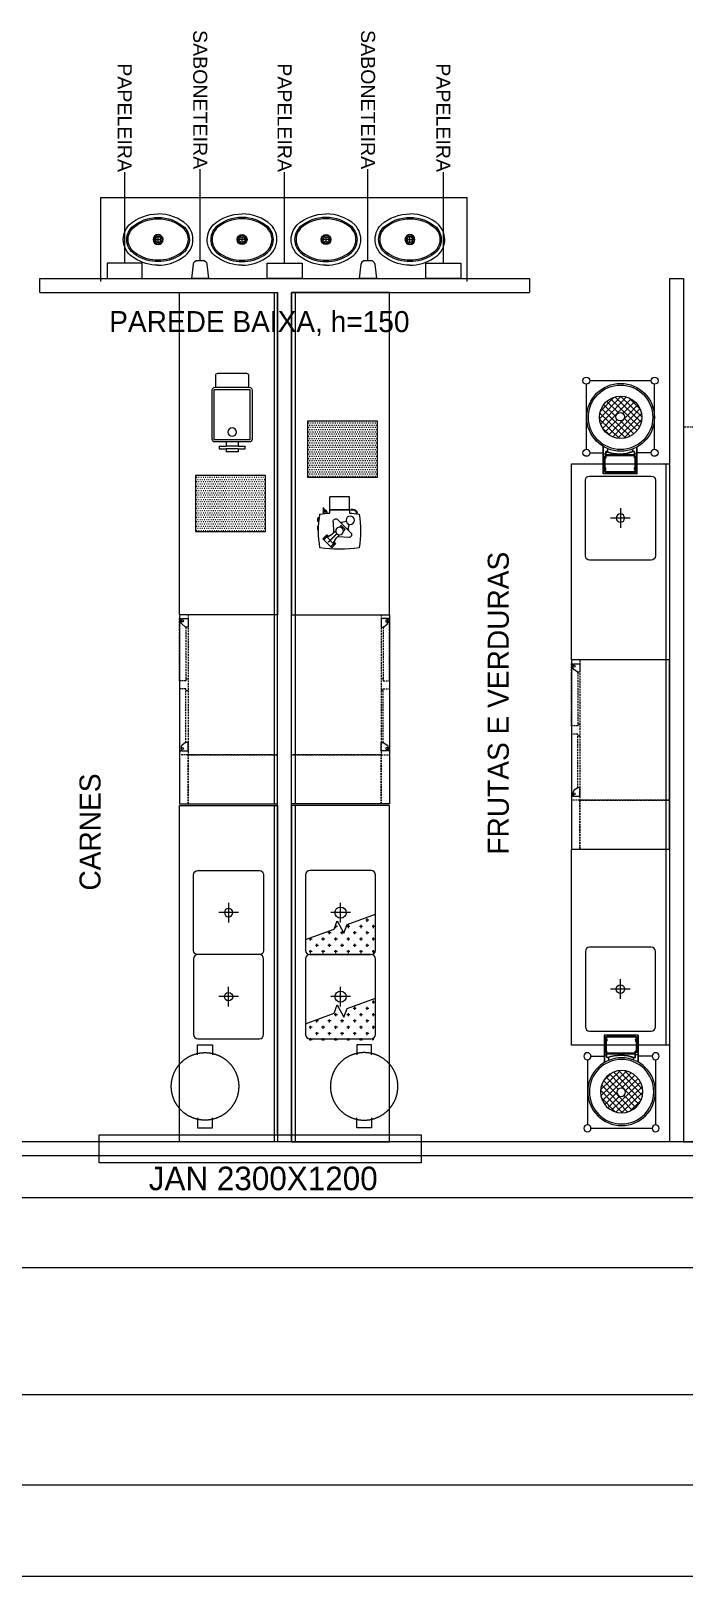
# Model space of a CAD drawing. Header units: millimetres. Extents: x -18806 to 201070, y -25046 to 92854.
# Drawn here: x 76381 to 81049, y -19187 to -8156 of the extents above; entities that cross this region are included whole.
import ezdxf
from ezdxf.enums import TextEntityAlignment as Align

# ---------------------------------------------------------------- set-up
doc = ezdxf.new("R2010")
doc.units = ezdxf.units.MM
doc.header["$LTSCALE"] = 50
doc.linetypes.add('HIDDEN', pattern=[0.375, 0.25, -0.125])
doc.linetypes.add('HIDDEN2', pattern=[0.1875, 0.125, -0.0625])
for name, color, linetype in [('9-LAYOUT', 8, 'Continuous'), ('LAYA', 8, 'Continuous'), ('LAYC', 4, 'Continuous'), ('SAN', 7, 'Continuous'), ('SOB', 8, 'HIDDEN2')]:
    doc.layers.add(name, color=color, linetype=linetype)
doc.styles.add('1', font='stylu.ttf', dxfattribs={"width": 0.75, "height": 0.35})
doc.styles.add('2', font='stylu.ttf', dxfattribs={"height": 0.35})
doc.styles.add('arial', font='ARIAL.TTF')
doc.dimstyles.new('1', dxfattribs={"dimtxt": 0.2, "dimasz": 0.1, "dimexe": 0.1, "dimexo": 0.9, "dimgap": 0.1, "dimtad": 1, "dimzin": 0, "dimdsep": 46, "dimtxsty": '1', "dimsah": 1, "dimcen": -0.1, "dimclrt": 1, "dimadec": 0, "dimazin": 0, "dimtfac": 1, "dimtmove": 0, "dimatfit": 1, "dimfxl": 0, "dimtolj": 1, "dimtzin": 0, "dimarcsym": 0})
doc.dimstyles.new('RB', dxfattribs={"dimscale": 0, "dimtxt": 0.15, "dimasz": 0.15, "dimexe": 0.15, "dimexo": 0.2, "dimgap": 0.05, "dimtad": 1, "dimzin": 1, "dimtxsty": 'arial', "dimcen": 0.09, "dimclrd": 7, "dimclre": 7, "dimclrt": 7, "dimadec": 1, "dimazin": 0, "dimtfac": 1, "dimtofl": 0, "dimtmove": 2, "dimatfit": 2, "dimfxl": 0, "dimarcsym": 0})

# ---------------------------------------------------------------- blocks, each defined once
blk = doc.blocks.new('*D196')
at = {"color": 0, "lineweight": -2}
for p, q in [((55900.80850625254, -16986.69995601038), (55900.80850625254, -19186.72332722433)), ((113170.8085062524, -16986.69995601038), (113170.8085062524, -19186.72332722433)), ((55901.00850625253, -19186.62332722433), (113170.6085062524, -19186.62332722433))]:
    blk.add_line(p, q, dxfattribs=at)
at = {"color": 0}
for points in [[(55901.00850625253, -19186.589993891), (55901.00850625253, -19186.65666055767), (55900.80850625254, -19186.62332722433)], [(113170.6085062524, -19186.589993891), (113170.6085062524, -19186.65666055767), (113170.8085062524, -19186.62332722433)]]:
    blk.add_solid(points, dxfattribs=at)
at = {"layer": 'Defpoints', "color": 0}
for p in [(55900.80850625254, -16985.79995601038), (113170.8085062524, -16985.79995601038), (113170.8085062524, -19186.62332722433)]:
    blk.add_point(p, dxfattribs=at)
at = {"color": 7, "insert": (84535.80850625245, -19186.33449120676), "char_height": 0.35, "attachment_point": 5, "style": '1'}
blk.add_mtext('\\A1;57270.00', dxfattribs=at)
blk = doc.blocks.new('*D197')
at = {"color": 0, "lineweight": -2}
for p, q in [((56100.80850625248, -16486.69995601038), (56100.80850625248, -18535.75754431182)), ((112970.8085062524, -16486.69995601038), (112970.8085062524, -18535.75754431182)), ((56101.00850625247, -18535.65754431182), (112970.6085062524, -18535.65754431182))]:
    blk.add_line(p, q, dxfattribs=at)
at = {"color": 0}
for points in [[(56101.00850625247, -18535.62421097849), (56101.00850625247, -18535.69087764515), (56100.80850625248, -18535.65754431182)], [(112970.6085062524, -18535.62421097849), (112970.6085062524, -18535.69087764515), (112970.8085062524, -18535.65754431182)]]:
    blk.add_solid(points, dxfattribs=at)
at = {"layer": 'Defpoints', "color": 0}
for p in [(56100.80850625248, -16485.79995601038), (112970.8085062524, -16485.79995601038), (112970.8085062524, -18535.65754431182)]:
    blk.add_point(p, dxfattribs=at)
at = {"color": 7, "insert": (84535.80850625242, -18535.36870829425), "char_height": 0.35, "attachment_point": 5, "style": '1'}
blk.add_mtext('\\A1;56870.00', dxfattribs=at)
blk = doc.blocks.new('*D198')
at = {"color": 0, "lineweight": -2}
for p, q in [((59100.80850625248, -16190.77486674295), (59100.80850625248, -17892.56353038541)), ((109970.8085062525, -16190.77486674295), (109970.8085062525, -17892.56353038541)), ((109970.6085062525, -17892.46353038542), (59101.00850625247, -17892.46353038542))]:
    blk.add_line(p, q, dxfattribs=at)
at = {"color": 0}
for points in [[(59101.00850625247, -17892.43019705208), (59101.00850625247, -17892.49686371875), (59100.80850625248, -17892.46353038542)], [(109970.6085062525, -17892.43019705208), (109970.6085062525, -17892.49686371875), (109970.8085062525, -17892.46353038542)]]:
    blk.add_solid(points, dxfattribs=at)
at = {"layer": 'Defpoints', "color": 0}
for p in [(59100.80850625248, -16189.87486674295), (109970.8085062525, -16189.87486674295), (59100.80850625248, -17892.46353038542)]:
    blk.add_point(p, dxfattribs=at)
at = {"color": 7, "insert": (84535.80850625248, -17892.17469436784), "char_height": 0.35, "attachment_point": 5, "style": '1'}
blk.add_mtext('\\A1;50870.00', dxfattribs=at)
blk = doc.blocks.new('MMC')
at = {"layer": 'LAYA'}
for p, q in [((0.1694967427445135, -0.08999999999997499), (-0.1905032572553864, -0.08999999999997499)), ((-0.1905032572553864, -0.08999999999997499), (-0.1905032572553864, -0.3449999999999989)), ((0.1694967427445135, -0.3449999999999989), (0.1694967427445135, -0.08999999999997499)), ((0.26949674274465, -0.09999999999999432), (0.1844967427446136, -0.09999999999999432)), ((-0.255503257255441, -0.1749999999999829), (-0.2755032572554228, -0.1749999999999829)), ((-0.2755032572554228, -0.1749999999999829), (-0.2755032572554228, -0.2599999999999909)), ((-0.255503257255441, -0.1749999999999829), (-0.255503257255441, -0.125)), ((-0.255503257255441, -0.125), (-0.2355032572554592, -0.125)), ((-0.255503257255441, -0.1749999999999829), (-0.255503257255441, -0.2599999999999909)), ((-0.2355032572554592, -0.1749999999999829), (-0.2355032572554592, -0.125)), ((-0.2355032572554592, -0.1749999999999829), (-0.2355032572554592, -0.2599999999999909)), ((-0.2055032572552591, -0.1749999999999829), (-0.2355032572554592, -0.1749999999999829)), ((0.2844967427445226, -0.3199999999999932), (0.2844967427445226, -0.1149999999999807)), ((-0.255503257255441, -0.2599999999999909), (-0.2755032572554228, -0.2599999999999909)), ((-0.255503257255441, -0.3100000000000023), (-0.255503257255441, -0.2599999999999909)), ((-0.2355032572554592, -0.3100000000000023), (-0.255503257255441, -0.3100000000000023)), ((-0.2355032572554592, -0.3100000000000023), (-0.2355032572554592, -0.2599999999999909)), ((-0.2055032572552591, -0.2599999999999909), (-0.2355032572554592, -0.2599999999999909)), ((-0.1905032572553864, -0.3449999999999989), (0.1694967427445135, -0.3449999999999989)), ((0.1844967427446136, -0.3349999999999795), (0.26949674274465, -0.3349999999999795))]:
    blk.add_line(p, q, dxfattribs=at)
blk.add_circle((-0.1355032572553228, -0.2175000000000011), 0.03, dxfattribs=at)
for centre, start, end in [((0.26949674274465, -0.1149999999999807), 0, 90), ((0.26949674274465, -0.3199999999999932), 270, 0)]:
    blk.add_arc(centre, 0.015, start, end, dxfattribs=at)
at = {"layer": 'LAYC'}
for p, q in [((-0.2055032572552591, -0.09499999999999886), (-0.2055032572552591, -0.1749999999999829)), ((0.1644967427446318, -0.07499999999998863), (-0.1855032572552773, -0.07499999999998863)), ((0.1844967427446136, -0.3400000000000034), (0.1844967427446136, -0.09499999999999886)), ((-0.2055032572552591, -0.1749999999999829), (-0.2055032572552591, -0.2599999999999909)), ((-0.2055032572552591, -0.2599999999999909), (-0.2055032572552591, -0.3400000000000034)), ((-0.1855032572552773, -0.3599999999999852), (0.1644967427446318, -0.3599999999999852))]:
    blk.add_line(p, q, dxfattribs=at)
for centre, start, end in [((-0.1855032572552773, -0.09499999999999886), 90, 180), ((0.1644967427446318, -0.09499999999999886), 0, 90), ((-0.1855032572552773, -0.3400000000000034), 180, 270), ((0.1644967427446318, -0.3400000000000034), 270, 0)]:
    blk.add_arc(centre, 0.02, start, end, dxfattribs=at)
blk = doc.blocks.new('MILE230P')
at = {"layer": '9-LAYOUT'}
blk.add_line((0, -25), (2300, -25), dxfattribs=at)
blk.add_lwpolyline([(0, -699.9999999999999), (0, 0), (2300, 0), (2300, -699.9999999999999)], close=True, dxfattribs=at)
blk = doc.blocks.new('RHM1350E')
at = {"layer": '9-LAYOUT'}
for p, q in [((0, -25), (1350, -25)), ((458.4250000000046, -654.8000000000047), (458.4250000000046, -639.9999999999973)), ((541.5749999999991, -654.8000000000047), (541.5749999999991, -639.9999999999973))]:
    blk.add_line(p, q, dxfattribs=at)
blk.add_lwpolyline([(0, -700), (1350, -700), (1350, 0), (0, 0)], close=True, dxfattribs=at)
at = {"layer": '9-LAYOUT', "linetype": 'HIDDEN'}
for points in [[(0, 0), (0, -639.9999999999982), (1000.000000000004, -639.9999999999982), (999.9999999999991, -4.092726157978177e-12)], [(1000.000000000004, -639.9999999999982), (1350.000000000004, -639.9999999999982), (1350.000000000004, 1.818989403545856e-12), (1000.000000000004, 1.818989403545856e-12)], [(1000.000000000004, -699.9999999999982), (1350.000000000004, -699.9999999999982), (1350.000000000004, -639.9999999999982), (1000.000000000004, -639.9999999999982)]]:
    blk.add_lwpolyline(points, close=True, dxfattribs=at)
at = {"layer": '9-LAYOUT'}
for points in [[(88.0000000000008, -653.7275893840779, -0.1686804872918925), (85.8479582523222, -659.9251333548673), (68.41514215576251, -682.0003317868504, -0.2393488832858677), (52.26731971060224, -690.2000000000007), (38.0000000000008, -690.1999999999989, -0.4142135623730628), (28.0000000000008, -680.1999999999989), (28.00000000000074, -639.9999999999982), (88.00000000000074, -639.9999999999982)], [(912.000000000003, -653.7275893840779, 0.1686804872918925), (914.1520417476816, -659.9251333548673), (931.5848578442412, -682.0003317868504, 0.2393488832858677), (947.7326802894015, -690.2000000000007), (962.000000000003, -690.1999999999989, 0.4142135623730628), (972.000000000003, -680.1999999999989), (972.000000000003, -639.9999999999982), (912.000000000003, -639.9999999999982)]]:
    blk.add_lwpolyline(points, format="xyb", close=True, dxfattribs=at)
at = {"layer": '9-LAYOUT', "linetype": 'HIDDEN'}
for points in [[(87.94233048489593, -654.7999999999938), (471.1999999999906, -654.7999999999938), (471.1999999999906, -700), (27.99999999999716, -700.0000000000036), (28.0000000000008, -680.1999999999989)], [(912.0576695151078, -654.7999999999938), (528.8000000000131, -654.7999999999938), (528.8000000000131, -700), (972.0000000000066, -700.0000000000036), (972.000000000003, -680.1999999999989)]]:
    blk.add_lwpolyline(points, dxfattribs=at)
at = {"layer": '9-LAYOUT'}
for centre in [(44.49999999999352, -679.8000000000047), (955.5000000000102, -679.8000000000047)]:
    blk.add_circle(centre, 7.125, dxfattribs=at)
blk = doc.blocks.new('MILE240P')
at = {"layer": '9-LAYOUT'}
blk.add_line((0, -25), (2400, -25), dxfattribs=at)
blk.add_lwpolyline([(0, -699.9999999999999), (0, 0), (2400, 0), (2400, -699.9999999999999)], close=True, dxfattribs=at)
blk = doc.blocks.new('60')
at = {"layer": 'LAYA'}
for p, q in [((0, -0.42), (0, -0.28)), ((-0.07, -0.35), (0.07, -0.35))]:
    blk.add_line(p, q, dxfattribs=at)
blk.add_circle((0, -0.35), 0.03, dxfattribs=at)
at = {"layer": 'LAYC'}
blk.add_lwpolyline([(-0.27, -0.6000000000000001), (0.27, -0.6000000000000001, 0.414213562373095), (0.3, -0.5700000000000001), (0.3, -0.13, 0.414213562373095), (0.27, -0.1), (-0.27, -0.1, 0.414213562373095), (-0.3, -0.13), (-0.2999999999999999, -0.5700000000000001, 0.414213562373095)], format="xyb", close=True, dxfattribs=at)
blk = doc.blocks.new('Car80li')
at = {"layer": 'SOB'}
for points in [[(-0.2248377192554756, 0.05299999999999727), (-0.2960000000000207, 0.05299999999999727), (-0.2960000000000207, -0.05299999999999727), (-0.2248377192554756, -0.05299999999999727)], [(0.2248377192554756, 0.05299999999999727), (0.2960000000000207, 0.05299999999999727), (0.2960000000000207, -0.05299999999999727), (0.2248377192554756, -0.05299999999999727)]]:
    blk.add_lwpolyline(points, dxfattribs=at)
blk.add_circle((0, 0), 0.2409999999999934, dxfattribs=at)
blk = doc.blocks.new('60-E')
at = {"layer": 'LAYA'}
h = blk.add_hatch(dxfattribs=at)
h.set_pattern_fill('CROSS', color=256, scale=0.18, style=0)
h.set_pattern_definition([(0, (-1.060103536883037, -0.35), (0.045, 0.045), [0.0225, -0.0675]), (90, (-1.048853536883037, -0.36125), (-0.04499999999999999, 0.045), [0.0225, -0.0675])])
h.paths.add_polyline_path([(-0.1462971667027037, -0.3744492758096726), (-0.05767209537591533, -0.3255507241903274), (-0.1188857391885507, -0.3035219525895968), (-0.1928937219484088, -0.09999999999999998), (-0.2825, -0.09999999999999998, 0.4142135623730954), (-0.3125, -0.13), (-0.3125, -0.57, 0.4142135623730954), (-0.2825, -0.6), (-0.01107554013021783, -0.6), (-0.08512333536867267, -0.3963685630943189)])
at = {"layer": 'LAYA', "linetype": 'Continuous'}
for p, q in [((0, -0.42), (0, -0.28)), ((-0.06999999999999984, -0.35), (0.06999999999999984, -0.35))]:
    blk.add_line(p, q, dxfattribs=at)
at = {"layer": 'LAYA'}
blk.add_lwpolyline([(-0.1928937219484088, -0.09999999999999998), (-0.1188857391885508, -0.3035219525895968), (-0.05767209537591533, -0.3255507241903274), (-0.1462971667027037, -0.3744492758096726), (-0.08512333536867256, -0.3963685630943189), (-0.01107554013021783, -0.5999999999999999)], dxfattribs=at)
blk.add_circle((0, -0.35), 0.04, dxfattribs=at)
at = {"layer": 'LAYC'}
blk.add_lwpolyline([(-0.27, -0.6), (0.27, -0.6, 0.414213562373095), (0.3, -0.57), (0.2999999999999998, -0.13, 0.414213562373095), (0.2699999999999998, -0.09999999999999998), (-0.27, -0.09999999999999998, 0.414213562373095), (-0.3, -0.13), (-0.3, -0.57, 0.414213562373095)], format="xyb", close=True, dxfattribs=at)
blk = doc.blocks.new('ROBOT_COUPE')
at = {"layer": 'LAYA'}
for p, q in [((-0.05534282949494695, -0.1844608990997187), (-0.05146033324098198, -0.2583830384597547)), ((0.07154670986318479, -0.2620447125454461), (-0.02122822193521756, -0.1692697807470438)), ((-0.009979297198441373, -0.2225115165612124), (0.001720341523565594, -0.2108118778392338)), ((0.03000461277102318, -0.2390961490866914), (0.001720341523565594, -0.2108118778392338)), ((0.03876011394720535, -0.1815427843802695), (0.006527606910964323, -0.1905526161680484)), ((0.05927370622995909, -0.2020563766630232), (0.05026387444220859, -0.2342888836992927)), ((0.1127992893252951, -0.1245822539870574), (0.1215772665017596, -0.1245822539870574)), ((0.1134281550482399, -0.1295822539870528), (0.1215772665017596, -0.1295822539870528)), ((0.1364199548715703, -0.1424155509718048), (0.1384680321294525, -0.1564456105978138)), ((0.1374563205274626, -0.1571302821755296), (0.1385447843412635, -0.1673737498414596)), ((0.1383757157935577, -0.17999999999995), (0.2335869584221939, -0.1799999999999784)), ((0.1413675176615072, -0.1416933166333934), (0.1434155949193894, -0.1557233762594308)), ((0.1423384664768719, -0.1799999999999784), (0.1423384664768719, -0.3199999999999932)), ((0.1445808109450013, -0.1560902647281921), (0.1464660069296713, -0.1662174271835113)), ((0.2335869584221939, -0.1799999999999784), (0.2335869584221939, -0.3199999999999932)), ((-0.1008101417484966, -0.2779870220519456), (-0.1290944129959541, -0.3062712932994032)), ((-0.1290944129959541, -0.3062712932994032), (-0.06545480268914616, -0.3699109036061827)), ((-0.1233384715775401, -0.3120272347177888), (-0.0950542003300825, -0.2837429634703312)), ((-0.1217819648617535, -0.3135837414336038), (-0.09349769361429594, -0.2852994701861178)), ((-0.08930481913264998, -0.2894923446677637), (-0.1008101417484966, -0.2779870220519456)), ((-0.0986790658099892, -0.2951198621475726), (-0.05841862506954953, -0.2709508444323205)), ((-0.07720107477123861, -0.3165978531863232), (-0.0986790658099892, -0.2951198621475726)), ((-0.08897489031227224, -0.3283716687273284), (-0.02932584099409041, -0.2687226194091465)), ((-0.08897489031227224, -0.3283716687273284), (-0.08755517811709979, -0.3297913809225292)), ((-0.08755517811709979, -0.3297913809225292), (-0.02790612879891796, -0.270142331604319)), ((-0.05430337153731557, -0.3394955564202178), (-0.07578136257606616, -0.3180175653814956)), ((-0.05841862506954953, -0.2709508444323205), (-0.0366719928285022, -0.2492042121913016)), ((-0.05430337153731557, -0.3394955564202178), (-0.03013435382206353, -0.2992351156797781)), ((-0.03717053144168858, -0.3416266323587251), (-0.04867585405753516, -0.330121309742907)), ((-0.03013435382206353, -0.2992351156797781), (-0.008387721581044616, -0.2774884834387592)), ((0.05635559151053826, -0.296159320105204), (-0.01756654784949774, -0.2922768238512106)), ((0.009539110019431973, -0.2298576683956242), (0.01297923512811394, -0.2264175432869422)), ((0.01095882221460442, -0.231277380590825), (0.01439894732328639, -0.2278372554821146)), ((0.01297923512811394, -0.2264175432869422), (0.01439894732328639, -0.2278372554821146)), ((0.01830497404904463, -0.25079578780867), (0.03000461277102318, -0.2390961490866914)), ((0.1383757157935293, -0.3199999999999932), (0.2335869584221939, -0.3199999999999932)), ((-0.07276725082334679, -0.3625984554720105), (-0.0444829795758892, -0.3343141842245529)), ((-0.07121074410756023, -0.3641549621877971), (-0.04292647286010265, -0.3358706909403395)), ((-0.06545480268914616, -0.3699109036061827), (-0.03717053144168858, -0.3416266323587251)), ((-0.004183509389747542, -0.3999827584156606), (-0.004183509389747542, -0.4038346863315212)), ((0.0258164906102536, -0.4038346863315212), (-0.004183509389747542, -0.4038346863315212)), ((-0.00210502377851185, -0.4038346863315212), (-0.0006742927765230888, -0.4076046177955277)), ((0.02230727399705756, -0.4076046177955277), (-0.0006742927765230888, -0.4076046177955277)), ((0.0237380049990179, -0.4038346863315212), (0.02230727399705756, -0.4076046177955277)), ((0.0258164906102536, -0.3991546796092393), (0.0258164906102536, -0.4038346863315212)), ((0.05581649061025473, -0.3970803279414099), (0.05581649061025473, -0.4038346863315212)), ((0.08581649061025587, -0.4038346863315212), (0.05581649061025473, -0.4038346863315212)), ((0.05789497622149042, -0.4038346863315212), (0.05932570722347918, -0.4076046177955277)), ((0.08230727399705984, -0.4076046177955277), (0.05932570722347918, -0.4076046177955277)), ((0.08373800499902018, -0.4038346863315212), (0.08230727399705984, -0.4076046177955277)), ((0.08581649061025587, -0.3937489130426286), (0.08581649061025587, -0.4038346863315212)), ((0.1159452368885638, -0.357341070321695), (0.1149502376653686, -0.357341070321695)), ((0.1159452368885638, -0.3489737027594515), (0.1158313916000679, -0.3489737027594515)), ((0.1159452368885638, -0.3478398728479988), (0.1159452368885638, -0.3615728135083884)), ((0.1159452368885638, -0.3615728135083884), (0.1176131002535215, -0.3615728135083884)), ((0.1176131002535215, -0.3447419595727581), (0.1162495383480007, -0.3447419595727581)), ((0.1176131002535215, -0.3615728135083884), (0.1176131002535215, -0.3447419595727581)), ((0.1183998640630932, -0.3489737027594515), (0.1176131002535215, -0.3489737027594515)), ((0.1183998640630932, -0.357341070321695), (0.1176131002535215, -0.357341070321695)), ((0.1183998640630648, -0.3381573865405585), (0.1283998640630841, -0.3381573865405585)), ((0.1183998640630648, -0.3681573865405596), (0.1183998640630648, -0.3381573865405585)), ((0.1573677765758816, -0.3681573865405596), (0.1183998640630648, -0.3681573865405596)), ((0.1283998640630841, -0.3381573865405585), (0.1283998640630841, -0.3620113294916223)), ((0.1293162895206308, -0.3489737027594515), (0.1283998640630841, -0.3489737027594515)), ((0.1293162895206308, -0.357341070321695), (0.1283998640630841, -0.357341070321695)), ((0.1512217195269443, -0.3620113294916223), (0.1283998640630841, -0.3620113294916223)), ((0.1293162895206308, -0.3456749349596464), (0.1300634094398845, -0.3447419595727581)), ((0.1293162895206308, -0.3456749349596464), (0.1293162895206308, -0.3606398381215001)), ((0.1293162895206308, -0.3459801394755289), (0.1300634094398845, -0.3469131148624172)), ((0.1293162895206308, -0.3478460902493055), (0.1300634094398845, -0.3469131148624172)), ((0.1293162895206308, -0.3553314495716222), (0.1300634094398845, -0.3562644249585105)), ((0.1293162895206308, -0.3571974003453704), (0.1300634094398845, -0.3562644249585105)), ((0.1293162895206308, -0.3606398381215001), (0.1300634094398845, -0.3615728135083884)), ((0.1369929343401282, -0.3447419595727581), (0.1300634094398845, -0.3447419595727581)), ((0.1300634094398845, -0.3469131148624172), (0.1369929343401282, -0.3469131148624172)), ((0.1300634094398845, -0.3562644249585105), (0.1369929343401282, -0.3562644249585105)), ((0.1300634094398845, -0.3615728135083884), (0.1369929343401282, -0.3615728135083884)), ((0.1377400542594103, -0.3456749349596464), (0.1369929343401282, -0.3447419595727581)), ((0.1377400542594103, -0.3459801394755289), (0.1369929343401282, -0.3469131148624172)), ((0.1377400542594103, -0.3478460902493055), (0.1369929343401282, -0.3469131148624172)), ((0.1377400542594103, -0.3553314495716222), (0.1369929343401282, -0.3562644249585105)), ((0.1377400542594103, -0.3571974003453704), (0.1369929343401282, -0.3562644249585105)), ((0.1377400542594103, -0.3606398381215001), (0.1369929343401282, -0.3615728135083884)), ((0.1377400542594103, -0.3606398381215001), (0.1377400542594103, -0.3456749349596464)), ((0.1398900735529196, -0.3489737027594515), (0.1377400542594103, -0.3489737027594515)), ((0.1398900735529196, -0.357341070321695), (0.1377400542594103, -0.357341070321695)), ((0.1398900735529196, -0.3489737027594515), (0.1398900735529196, -0.357341070321695))]:
    blk.add_line(p, q, dxfattribs=at)
for centre, radius in [((0.0675856508351842, -0.1732308397750728), 0.03), ((-0.009183509389742994, -0.2499999999999716), 0.0275)]:
    blk.add_circle(centre, radius, dxfattribs=at)
for centre, radius, start, end in [((-0.03537035755894635, -0.1834119163707726), 0.02, 45.00000000000007, 183.0064936665993), ((0.001468708408310704, -0.1919667110905721), 0.00525282005307659, 314.9999999999999, 134.9999999999999), ((0.1215772665017312, -0.1445822539870676), 0.02, 8.305249840944706, 90), ((0.1215772665017312, -0.1445822539870676), 0.015, 8.305249840944706, 90), ((0.1418922380225069, -0.1625952401925019), 0.007038688098651272, 67.54419145158536, 129.0663082296418), ((0.1417730078637476, -0.1617784710812487), 0.006459765592528659, 240.0169924566509, 316.5935072210127), ((-0.01662505381085566, -0.2574415444210842), 0.0348479999999989, 181.5481576989795, 189.9758938731207), ((-0.01662505381085566, -0.2574415444210842), 0.0348479999999989, 260.0241061268827, 268.4518423010205), ((0.04884977951968494, -0.2393477822019179), 0.00525282005307659, 314.9999999999999, 134.9999999999999), ((0.057404574239456, -0.2761868481691749), 0.02, 266.9935063333974, 45.00000000000007), ((0.1512217195269443, -0.3681573865405596), 0.006146057048948883, 0, 90)]:
    blk.add_arc(centre, radius, start, end, dxfattribs=at)
at = {"layer": 'LAYC'}
for p, q in [((0.1383757157935577, -0.17999999999995), (0.1183260325486515, -0.1799999999999784)), ((0.1383757157935577, -0.17999999999995), (0.1383757157935293, -0.3199999999999932)), ((0.1183260325486515, -0.3199999999999932), (0.1383757157935293, -0.3199999999999932))]:
    blk.add_line(p, q, dxfattribs=at)
for centre, radius, start, end in [((0.8458164906101047, -0.2499999999999716), 0.9849999999998355, 171.8287664400478, 188.1712335599522), ((-0.009183509389742994, -0.8250000000000455), 0.7250000000000554, 80.47271661854877, 99.52728338145123), ((-0.8641835093895622, -0.2499999999999716), 0.9849999999998355, 4.075216434902186, 8.171233559952231), ((-0.8641835093895622, -0.2499999999999716), 0.9849999999998355, 351.8287664400477, 355.9247835650978), ((-0.009183509389742994, 0.3250000000000739), 0.7250000000000554, 260.4727166185485, 279.5272833814512)]:
    blk.add_arc(centre, radius, start, end, dxfattribs=at)
blk = doc.blocks.new('MDB')
at = {"layer": 'LAYA'}
for p, q in [((0.01225022891306082, 0.4969321289436692), (-0.143764292324434, 0.3353743628106969)), ((-0.03865629700796092, 0.4899227983157886), (-0.1385358437248811, 0.3864944999627227)), ((0.05037403678234398, 0.490704567536298), (-0.136210022872163, 0.297491117693923)), ((0.08165005486704047, 0.4773859122245057), (-0.1218079636353053, 0.2666989664815702)), ((-0.092335031829478, 0.4597146892892425), (-0.007460624533180749, 0.3777524268947872)), ((-0.0658315850183584, 0.4782583022248019), (0.1420830727839615, 0.2774774510672131)), ((-0.03372989754406319, 0.4913957569932421), (0.1540921918338398, 0.3100180736202134)), ((0.006156336008118046, 0.4970157629973784), (0.1583167648058321, 0.3500761449376313)), ((0.1077424551350106, 0.4586994635284469), (0.0242174702131166, 0.3722068096829076)), ((0.06289303632227927, 0.4863634623992112), (0.145690871015816, 0.4064065228573241)), ((-0.1435493481182988, 0.3326210035796606), (-0.000753196736795303, 0.1947243631048678)), ((-0.1413431165986054, 0.374628164581182), (0.04115137826759963, 0.1983952794248154)), ((-0.1305645691279125, 0.4083571362948391), (0.07448363732116547, 0.2103443850326556)), ((-0.1139344949973093, 0.4364353543974886), (-0.02622411389425849, 0.3517344239322284)), ((0.1291410151007568, 0.435152400911349), (-0.07794276922605547, 0.2207108647464366)), ((0.1456372719253096, 0.4065288547840993), (-0.04876094872913939, 0.2052236043495128)), ((0.1561390234652862, 0.3716978167185374), (-0.01358462294759022, 0.1959438358909296)), ((0.03235289249333562, 0.3393049604166976), (0.1244757130709928, 0.250342986681332)), ((-0.1229480550349678, 0.2685888720877898), (-0.06546529634427145, 0.2130784172752129)), ((-0.0177848171851025, 0.3287121678335296), (-0.1022222865817781, 0.2412746086535122)), ((0.007005597600581837, 0.3196448645515346), (0.101964369714679, 0.2279442442515602)), ((0.1572233653105997, 0.3271147654368036), (0.03100911252862204, 0.1964160806485751)), ((-0.08544153371518348, 0.1221735774600035), (-0.08538910093544416, 0.1002079177496427)), ((0.09306274061661668, 0.1195405955129871), (0.09320668556632938, 0.1026959321176975)), ((-0.1002220405288341, 0.08197401957467321), (-0.1146442709776778, 0.08197401957470163)), ((-0.1002220405288625, 0.06481251196241544), (-0.1146442709776778, 0.06481251196241544)), ((-0.1087561110329744, -0.0378428571569458), (-0.108756111032946, 0.06481251196241544)), ((-0.1027563300942944, -0.03779158642835512), (-0.1027563300942944, 0.06481251196241544)), ((-0.1002220405288341, 0.09692286420566631), (-0.1002220405288341, 0.05457150953346002)), ((-0.09780212888354356, 0.05457150953346002), (-0.1002220405288341, 0.05457150953346002)), ((-0.09780212888354356, 0.09694354339951872), (-0.09780212888354356, 0.05457150953346002)), ((0.1030505376742923, 0.07721031792554811), (-0.09743425919113236, 0.07721031792554811)), ((0.1030505376742923, 0.07121031792554788), (-0.09743425919113236, 0.07121031792554788)), ((0.1030505376742639, 0.09865991649012074), (0.1030505376742639, 0.05630856181791444)), ((0.1054704493195544, 0.05630856181791444), (0.1030505376742639, 0.05630856181791444)), ((0.1054704493195544, 0.09868059568397314), (0.1054704493195544, 0.05630856181791444)), ((0.122417912296541, 0.08197401957470163), (0.105470449319526, 0.08197401957470163)), ((0.1225645648172957, 0.06481251196241544), (0.1054704493195544, 0.06481251196241544)), ((0.1103744655762711, -0.03768733594689877), (0.1103744655763279, 0.06481251196244386)), ((0.1163742465149511, -0.03763606521830809), (0.1163742465149227, 0.06481251196241544)), ((-0.11499532524941, -0.01510066443096036), (-0.1090041006731468, -0.01504946682014463)), ((-0.1088574481523636, -0.03221097443234555), (-0.1148486727285416, -0.03226217204307602)), ((-0.1029011152049435, -0.01499731416411976), (-0.1016858112003689, -0.01498692886467268)), ((-0.1015391586795573, -0.03214843647684518), (-0.1027544626841035, -0.03215882177629226)), ((-0.09913992622820444, -0.02970784563767381), (-0.09924522036119754, -0.01738616131613924)), ((0.1043263900483424, -0.04378968207446121), (-0.09743425919113236, -0.04378968207446121)), ((0.1042746882885837, -0.04983946118763072), (-0.09665655280660701, -0.04983946118763072)), ((0.1065525636202977, -0.02795011415933857), (0.1064472694872194, -0.01562842983769031)), ((0.1101150122982659, -0.0131769990276922), (0.1088465019386007, -0.01318783899854736)), ((0.1089931544594407, -0.03034934661080513), (0.1102616648190491, -0.03033850663997839)), ((0.1221560159876987, -0.0130741034322881), (0.1161647914114923, -0.01312530104307541)), ((0.1163114439322186, -0.03028680865527633), (0.1223026685084818, -0.03023561104454586))]:
    blk.add_line(p, q, dxfattribs=at)
for centre, radius in [((0.007128107789966975, 0.3457688848159677), 0.2300550273829053), ((0.007128107789966975, 0.3457688848159677), 0.15125), ((0.003960146919794738, 0.349741189170075), 0.03025000000000001)]:
    blk.add_circle(centre, radius, dxfattribs=at)
for centre, radius, start, end in [((-0.09417226141563617, 0.09697456219031153), 0.006050000000000001, 69.16591908847883, 180.4896053519759), ((-0.09417226141563617, 0.09697456219031153), 0.003630000000000001, 69.16591908847883, 180.4896053519759), ((0.0005052175813915483, 0.3457688848159677), 0.26257, 249.1659190884762, 291.8132916154722), ((0.0005052175813915483, 0.3457688848159677), 0.26015, 249.1659190884762, 291.8132916154722), ((0.09942067020635648, 0.09862889769932792), 0.006050000000000001, 0.4896053519759956, 111.8132916154726), ((0.09942067020635648, 0.09862889769932792), 0.006050000000000001, 0.4896053519759956, 111.8132916154726), ((0.09942067020635648, 0.09862889769932792), 0.003630000000000001, 0.4896053519759956, 111.8132916154726), ((-0.09665655280660701, -0.03773946118762694), 0.0121, 180.4896053520103, 270), ((-0.09665655280660701, -0.03773946118762694), 0.0061, 180.4896053520103, 270), ((-0.1016651320064312, -0.01740684050990637), 0.00242, 0.4896053519759956, 90.48960535197527), ((-0.1015598378733813, -0.02972852483161148), 0.00242, 270.4896053519753, 0.4896053519759956), ((0.1042746882885837, -0.03773946118762694), 0.0121, 270, 0.4896053519791506), ((0.1042746882885837, -0.03773946118762694), 0.0061, 270, 0.4896053519791506), ((0.1088671811325099, -0.0156077506438379), 0.00242, 90.48960535197527, 180.4896053519759), ((0.1089724752655599, -0.02792943496554301), 0.00242, 180.4896053519759, 270.4896053519753)]:
    blk.add_arc(centre, radius, start, end, dxfattribs=at)
at = {"layer": 'LAYC'}
for p, q in [((-0.2370398530802191, 0.1172411891700875), (-0.2370398530802191, 0.5822411891700625)), ((0.2249601469198268, 0.6072411891700682), (-0.2120398530802134, 0.6072411891700682)), ((0.2499601469198041, 0.1172411891700875), (0.2499601469198325, 0.5822411891700625)), ((-0.2120398530802134, 0.09224118917005342), (-0.1170442709776722, 0.09224118917005342)), ((0.2249601469197984, 0.09224118917008184), (0.1249645648172333, 0.09224118917008184)), ((0.1249645648172617, -0.05853235607453655), (-0.1170442709776722, -0.05853235607453655))]:
    blk.add_line(p, q, dxfattribs=at)
at = {"layer": 'LAYC', "color": 8}
for p, q in [((-0.1170442709776722, -0.05853235607453655), (-0.1170442709776722, 0.1380546090639569)), ((-0.1146442709776778, -0.05853235607453655), (-0.1146442709776778, 0.13663857192644)), ((0.1225645648172673, -0.05853235607453655), (0.1225645648172957, 0.1330756211967952)), ((0.1249645648172617, -0.05853235607453655), (0.1249645648172617, 0.1343958274144796)), ((0.1249645648172617, -0.05853235607453655), (0.1249645648172617, 0.1343958274144796))]:
    blk.add_line(p, q, dxfattribs=at)
at = {"layer": 'LAYC'}
for centre, radius in [((-0.2370398530802191, 0.6072411891700682), 0.025), ((0.007128107789966975, 0.3457688848159677), 0.242), ((0.2499601469198325, 0.6072411891700682), 0.025), ((-0.2370398530802191, 0.09224118917008184), 0.025), ((0.2499601469198041, 0.09224118917008184), 0.025)]:
    blk.add_circle(centre, radius, dxfattribs=at)
blk = doc.blocks.new('MILE140C')
at = {"layer": '9-LAYOUT'}
blk.add_line((0, -25), (1400, -25), dxfattribs=at)
blk.add_lwpolyline([(0, -699.9999999999999), (0, 0), (1400, 0), (1400, -699.9999999999999)], close=True, dxfattribs=at)
blk = doc.blocks.new('Lavabo-03')
at = {"color": 7}
for p, q in [((-0.02049999999999841, 0), (0.02049999999999841, 0)), ((0, 0.02049999999999841), (0, -0.02049999999999841))]:
    blk.add_line(p, q, dxfattribs=at)
at = {"layer": 'SAN'}
for points in [[(0.0001961727386969869, 0.1824992303133968, 0.145826769573491), (-0.1681454946799477, 0.1337699727803283, 0.09082711997494983), (-0.2199781259073461, 0.08854621051864342, 0.1256799072554585), (-0.2483563619773577, 0.01519325450522047, 0.2213719706067863), (-0.2057817037468794, -0.1055883327805986, 0.1860587083800014), (0.0002111038645580265, -0.1829991086872269, 0.1860587083800014)], [(-0.0001961727386969869, 0.1824992303133968, -0.145826769573491), (0.1681454946799477, 0.1337699727803283, -0.09082711997494983), (0.2199781259071187, 0.08854621051864342, -0.1256799072554585), (0.2483563619773577, 0.01519325450522047, -0.2213719706067863), (0.2057817037468794, -0.1055883327805986, -0.1860587083800014), (-0.0002111038645580265, -0.1829991086872269, -0.1860587083800014)]]:
    blk.add_lwpolyline(points, format="xyb", dxfattribs=at)
blk.add_lwpolyline([(0, 0.1575000000000273, 0.1462300906621189), (-0.1549999999999727, 0.1124999999999545, 0.09046963386621316), (-0.2000000000000455, 0.07349999999996726, 0.1239033620561729), (-0.2235000000000582, 0.01250000000004547, 0.2190595549661799), (-0.1884999999999764, -0.08749999999986358, 0.185247731835064), (0, -0.1579999999999018, 0.185247731835064), (0.1884999999999764, -0.08749999999986358, 0.2190595549661799), (0.2235000000000582, 0.01250000000004547, 0.1239033620561729), (0.2000000000000455, 0.07349999999996726, 0.09046963386621316), (0.1549999999999727, 0.1124999999999545, 0.1462300906621189)], format="xyb", close=True, dxfattribs=at)
at = {"layer": 'SAN', "color": 9}
blk.add_lwpolyline([(2.842170943040401e-13, 0.1474996807891955, 0.1464896867038024), (-0.1497450475229982, 0.1039896491987804, 0.09028224269089613), (-0.1920057617056727, 0.06748375277851437, 0.1229986887717673), (-0.2135571930746494, 0.01142312065601914, 0.2178900042525218), (-0.1815763256019807, -0.0802731983895626, 0.1849488474019474), (1.70530256582424e-13, -0.147999630301058, 0.184948847401772), (0.1815763256020944, -0.08027319838944891, 0.217890004251235), (0.2135571930746778, 0.01142312065562123, 0.1229986887724385), (0.1920057617057012, 0.06748375277845753, 0.09028224269109436), (0.1497450475229414, 0.1039896491988088, 0.1464896867032084)], format="xyb", close=True, dxfattribs=at)
blk.add_circle((0, 0), 0.0355, dxfattribs=at)
at = {"layer": 'SAN'}
for radius in [0.0305, 0.0205]:
    blk.add_circle((0, 0), radius, dxfattribs=at)

msp = doc.modelspace()

# ---------------------------------------------------------------- hatches: boundary and pattern name
at = {"layer": '9-LAYOUT'}
h = msp.add_hatch(dxfattribs=at)
h.set_pattern_fill('DOTS', color=3, scale=10, style=0)
h.set_pattern_definition([(0, (1863.934635663638, 0), (7.9375, 15.875), [0, -15.875])])
h.paths.add_polyline_path([(78857.39672945952, -10940.97291262337), (78357.39672945952, -10940.97291262337), (78357.39672945952, -11340.97291262337), (78857.39672945952, -11340.97291262337)])
h = msp.add_hatch(dxfattribs=at)
h.set_pattern_fill('DOTS', color=1, scale=10, style=0)
h.set_pattern_definition([(0, (1063.934635663638, -387.5846765690367), (7.9375, 15.875), [0, -15.875])])
h.paths.add_polyline_path([(78057.3967294595, -11328.55758919241), (77557.39672945952, -11328.55758919241), (77557.39672945953, -11728.55758919241), (78057.3967294595, -11728.55758919241)])

# ---------------------------------------------------------------- linework, layer by layer
at = {"color": 5}
for p, q in [((76443.80850625245, -10023.70104124857), (76443.80850625245, -9923.701041248723)), ((76443.80850625245, -9923.701041248723), (79943.80850625248, -9923.701041248723)), ((79943.80850625248, -9923.701041248723), (79943.80850625248, -10023.70104124857)), ((80943.80850625246, -9923.701041248723), (80943.80850625248, -16085.79995601038)), ((80943.80850625248, -9923.701041248723), (81043.80850625248, -9923.701041248723)), ((81043.80850625248, -9923.701041248723), (81043.80850625248, -16085.79995601038)), ((76443.80850625245, -10023.70104124857), (78143.80850625248, -10023.70104124857)), ((78143.80850625248, -16035.79995601036), (78143.80850625248, -10023.70104124857)), ((78243.80850625248, -16085.79995601038), (78243.80850625248, -10023.70104124857)), ((78243.80850625249, -10023.70104124857), (79943.80850625248, -10023.70104124857)), ((97327.80850625245, -16085.79995601038), (71743.80850625245, -16085.79995601038)), ((96749.17313424755, -16185.79995601038), (71510.40905053157, -16185.79995601038))]:
    msp.add_line(p, q, dxfattribs=at)
at = {"color": 3}
msp.add_line((112970.8085062524, -16485.79995601038), (56100.80850625248, -16485.79995601038), dxfattribs=at)
at = {"color": 6}
msp.add_line((113170.8085062524, -16985.79995601038), (55900.80850625254, -16985.79995601038), dxfattribs=at)
at = {"color": 3}
msp.add_lwpolyline([(79169.61654007543, -16035.79995601036), (79169.61654007543, -16235.79995601038), (76869.61654007548, -16235.79995601038), (76869.61654007548, -16035.79995601036)], close=True, dxfattribs=at)
at = {"layer": '9-LAYOUT', "color": 3}
msp.add_lwpolyline([(78357.39672945952, -11340.97291262337), (78857.39672945952, -11340.97291262337), (78857.39672945952, -10940.97291262337), (78357.39672945952, -10940.97291262337)], close=True, dxfattribs=at)
at = {"layer": '9-LAYOUT', "color": 4, "linetype": 'HIDDEN'}
msp.add_lwpolyline([(82263.91404293288, -16085.22181231945), (82263.91404293288, -10985.6058508003), (81043.80850625248, -10985.6058508003), (81043.80850625248, -16085.79995601038)], close=True, dxfattribs=at)
at = {"layer": '9-LAYOUT', "color": 1}
msp.add_lwpolyline([(77557.39672945952, -11728.55758919241), (78057.39672945952, -11728.55758919241), (78057.39672945952, -11328.55758919241), (77557.39672945952, -11328.55758919241)], close=True, dxfattribs=at)
at = {"layer": 'LAYC'}
for p, q in [((76879.87018060403, -9945.507987551138), (76879.87018060403, -9345.507987551138)), ((76879.87018060403, -9345.507987551138), (79499.87018060403, -9345.507987551138)), ((79499.87018060403, -9945.507987551138), (79499.87018060403, -9345.507987551138))]:
    msp.add_line(p, q, dxfattribs=at)
for points in [[(76926.28536943892, -9813.701041248694), (76926.28536943892, -9923.701041248723), (77176.28536943892, -9923.701041248723), (77176.28536943892, -9813.701041248694)], [(78318.80850625246, -9813.701041248694), (78318.80850625246, -9923.701041248723), (78068.80850625246, -9923.701041248723), (78068.80850625246, -9813.701041248694)], [(79453.45499176918, -9813.701041248694), (79453.45499176918, -9923.701041248723), (79203.45499176918, -9923.701041248723), (79203.45499176918, -9813.701041248694)]]:
    msp.add_lwpolyline(points, close=True, dxfattribs=at)
for points in [[(77637.93494330712, -9820.26231800917), (77649.87018060403, -9923.701041248723), (77529.87018060403, -9923.701041248723), (77541.8054179011, -9820.262318009229, -0.3809534961151858), (77571.60768597717, -9793.701041248782), (77608.13267523101, -9793.701041248723, -0.3809534961151856)], [(78837.93494330712, -9820.26231800917), (78849.87018060403, -9923.701041248723), (78729.87018060403, -9923.701041248723), (78741.8054179011, -9820.262318009229, -0.3809534961151858), (78771.60768597717, -9793.701041248782), (78808.13267523101, -9793.701041248723, -0.3809534961151856)]]:
    msp.add_lwpolyline(points, format="xyb", close=True, dxfattribs=at)

# ---------------------------------------------------------------- block references
at = {"layer": '9-LAYOUT', "rotation": 270}
for name, p in [('MILE230P', (78143.80850625248, -10023.70104124857)), ('MILE140C', (80943.80850625248, -11246.50575615678)), ('RHM1350E', (78143.80850625248, -12323.70104124857)), ('RHM1350E', (80943.80850625248, -12646.50575615678)), ('MILE240P', (78143.80850625248, -13685.79995601038)), ('MILE140C', (80943.80850625248, -13996.50575615678))]:
    msp.add_blockref(name, p, dxfattribs=at)
at = {"layer": '9-LAYOUT', "xscale": -1, "rotation": 90}
for name, p in [('MILE230P', (78243.80850625248, -10023.70104124857)), ('RHM1350E', (78243.80850625248, -12323.70104124857)), ('MILE240P', (78243.80850625248, -13685.79995601038))]:
    msp.add_blockref(name, p, dxfattribs=at)
at = {"layer": '9-LAYOUT', "yscale": 1000, "zscale": 1000}
for name, p, xscale, rotation in [('60', (77443.80850625248, -14450.24132526679), -1000, 90), ('60', (77443.80850625248, -15050.24132526678), 1000, 90), ('MDB', (80595.42747191558, -15383.02092875405), -1000, 180)]:
    msp.add_blockref(name, p, dxfattribs=dict(at, xscale=xscale, rotation=rotation))
at = {"layer": 'LAYC', "zscale": 1000}
for name, p, xscale, yscale, rotation in [('Lavabo-03', (77289.87018060403, -9645.507987551138), -1000, 1000.000000000002, 180), ('Lavabo-03', (77889.87018060403, -9645.507987551138), 1000, 1000.000000000002, 180), ('Lavabo-03', (78489.87018060403, -9645.507987551138), 1000, 1000.000000000002, 180), ('Lavabo-03', (79089.87018060403, -9645.507987551138), -1000, 1000.000000000002, 180), ('MMC', (78036.61248969092, -10884.27230073017), -1000, 1000, 270), ('60', (80243.80850625248, -11633.76262368049), -1000, 1000, 90), ('ROBOT_COUPE', (78836.61248969092, -11716.68762416113), -1000, 1000, 270), ('60-E', (78243.80850625248, -14450.24132526678), 1000, 1000, 90), ('60-E', (78243.80850625248, -15050.24132526678), 1000, 1000, 90), ('60', (80243.80850625248, -14996.50575615678), 1000, 1000, 90), ('Car80li', (77625.13326298716, -15690.73618390296), 1000, 1000, 90), ('Car80li', (78762.48374951779, -15690.73618390296), -1000, 1000, 270)]:
    msp.add_blockref(name, p, dxfattribs=dict(at, xscale=xscale, yscale=yscale, rotation=rotation))
at = {"layer": 'LAYC', "xscale": 1000, "yscale": 1000, "zscale": 1000}
msp.add_blockref('MDB', (80588.1831754226, -11259.99058355951), dxfattribs=at)

# ---------------------------------------------------------------- texts
at = {"color": 3, "style": '2'}
msp.add_text('PAREDE BAIXA, h=150', height=150, dxfattribs=at).set_placement((78013.58495368545, -10306.01201039248), align=Align.CENTER)
for s, p in [('FRUTAS E VERDURAS', (79796.00359064655, -12955.1874798747)), ('CARNES', (76878.30795262198, -13874.85151170603))]:
    msp.add_text(s, height=150, rotation=90, dxfattribs=at).set_placement(p, align=Align.CENTER)
at = {"color": 7, "style": '2'}
msp.add_text('JAN 2300X1200', height=168, dxfattribs=at).set_placement((78041.2669702974, -16431.92263603841), align=Align.CENTER)
at = {"layer": 'LAYC', "color": 2, "char_height": 100, "attachment_point": 6, "rotation": 270, "style": 'arial'}
for s, insert in [('SABONETEIRA', (77589.87018060412, -9143.207100906477)), ('SABONETEIRA', (78789.87018060409, -9143.207100906477)), ('PAPELEIRA', (77051.28536943892, -9163.207100906418)), ('PAPELEIRA', (78193.80850625246, -9163.207100906418)), ('PAPELEIRA', (79328.4549917692, -9163.207100906418))]:
    msp.add_mtext(s, dxfattribs=dict(at, insert=insert))

# ---------------------------------------------------------------- dimensions: what is measured, and where the dimension line sits
at = {"color": 0}
for base, p1, p2, picture, middle in [((59100.80850625248, -17892.46353038542), (109970.8085062525, -16189.87486674295), (59100.80850625248, -16189.87486674295), '*D198', (84535.80850625248, -17892.17469436784)), ((112970.8085062524, -18535.65754431182), (56100.80850625248, -16485.79995601038), (112970.8085062524, -16485.79995601038), '*D197', (84535.80850625242, -18535.36870829425)), ((113170.8085062524, -19186.62332722433), (55900.80850625254, -16985.79995601038), (113170.8085062524, -16985.79995601038), '*D196', (84535.80850625245, -19186.33449120676))]:
    dim = msp.add_linear_dim(base=base, p1=p1, p2=p2, dimstyle='1', override={"dimtxt": 0.36, "dimasz": 0.2, "dimcen": 0, "dimclrt": 7}, dxfattribs=at)
    dim.commit()
    dim.dimension.update_dxf_attribs({"geometry": picture, "text_midpoint": middle})

# ---------------------------------------------------------------- leaders
at = {"layer": 'LAYC', "annotation_type": 0, "has_hookline": 1, "hookline_direction": 1, "horizontal_direction": (-1.836909530733566e-16, -1, 0)}
for points, text_width in [([(77589.87018060409, -9793.701041248753), (77589.87018060412, -9143.257100906476)], 987.3806275579809), ([(78789.87018060409, -9793.701041248753), (78789.87018060409, -9143.257100906476)], 987.3806275579809), ([(77051.28536943892, -9813.701041248694), (77051.28536943892, -9163.257100906418)], 765.6889495225103), ([(78193.80850625246, -9813.701041248694), (78193.80850625246, -9163.257100906418)], 765.6889495225103), ([(79328.45499176918, -9813.701041248694), (79328.4549917692, -9163.257100906418)], 765.6889495225103)]:
    msp.add_leader(points, dimstyle='RB', override={"dimscale": 1, "dimtad": 0, "dimfxl": 0.01}, dxfattribs=dict(at, text_width=text_width))

doc.saveas('drawing.dxf')
